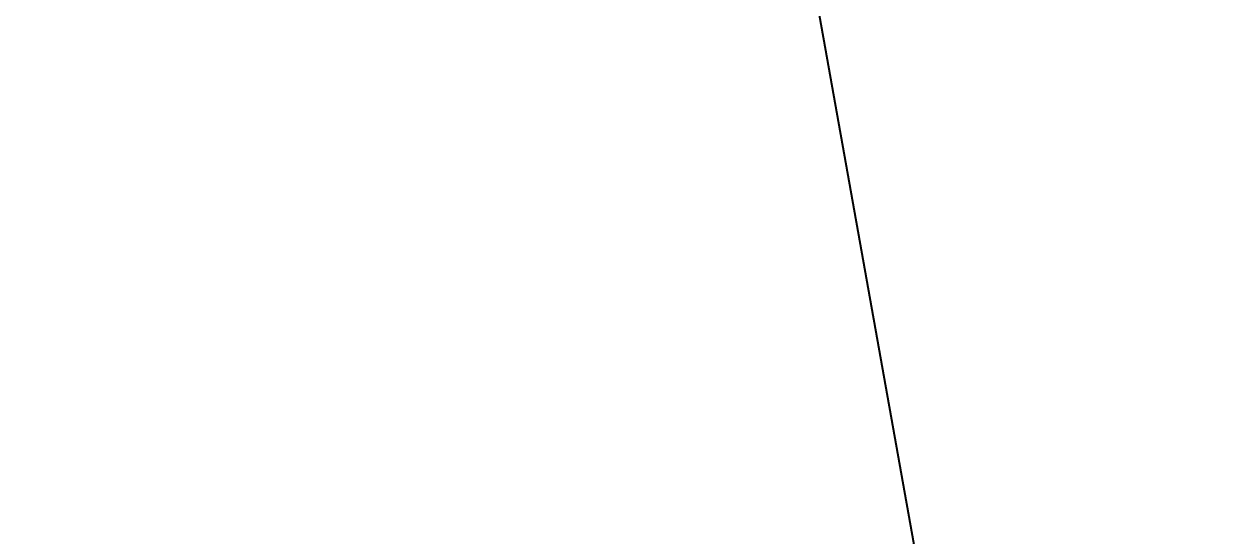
# Model space of a CAD drawing. Header units: inches. Extents: x 198356 to 209798, y -190593 to -183267.
# Drawn here: x 201207.1 to 201294.1, y -183922.8 to -183885.8 of the extents above; entities that cross this region are included whole.
import ezdxf

# ---------------------------------------------------------------- set-up
doc = ezdxf.new("R2010")
doc.units = ezdxf.units.IN
doc.header["$LTSCALE"] = 13
doc.layers.add('2细实线', color=3, linetype='Continuous', lineweight=20)
doc.layers.add('7标注层', color=4, linetype='Continuous')
doc.styles.get("Standard").update_dxf_attribs({"font": 'gbenor.shx', "bigfont": 'gbcbig.shx'})
doc.dimstyles.new('英寸 1-10', dxfattribs={"dimscale": 14, "dimtxt": 3.5, "dimasz": 2, "dimexe": 1.5, "dimexo": 0.5, "dimgap": 0.5, "dimtad": 1, "dimtoh": 1, "dimdec": 0, "dimdsep": 46, "dimtxsty": 'Standard', "dimcen": 2.5, "dimclrd": 3, "dimclre": 3, "dimclrt": 3, "dimadec": 0, "dimazin": 2, "dimtfac": 1, "dimtdec": 0, "dimtmove": 0, "dimatfit": 2, "dimfxl": 1, "dimarcsym": 0})

# ---------------------------------------------------------------- blocks, each defined once
blk = doc.blocks.new('*D101')
at = {"layer": '2细实线', "color": 3, "linetype": 'ByBlock', "lineweight": -2}
for p, q in [((204482.464, -183812.807), (204702.343, -183812.807)), ((204681.343, -183854.807), (204681.343, -185990.802)), ((204332.464, -186032.802), (204702.343, -186032.802)), ((201100.829, -188826.91), (201100.829, -188994.785)), ((199830.829, -188846.487), (199830.829, -188994.785)), ((201072.829, -188973.785), (199858.829, -188973.785))]:
    blk.add_line(p, q, dxfattribs=at)
at = {"layer": '2细实线', "color": 3, "linetype": 'ByBlock'}
for points in [[(204674.343, -183854.807), (204688.343, -183854.807), (204681.343, -183812.807)], [(204674.343, -185990.802), (204688.343, -185990.802), (204681.343, -186032.802)], [(199858.829, -188969.118), (199858.829, -188978.452), (199830.829, -188973.785)], [(201072.829, -188969.118), (201072.829, -188978.452), (201100.829, -188973.785)]]:
    blk.add_solid(points, dxfattribs=at)
at = {"layer": 'Defpoints', "color": 0, "linetype": 'ByBlock'}
for p in [(204475.464, -183812.807), (204325.464, -186032.802), (204681.343, -186032.802), (201100.829, -188819.91), (199830.829, -188839.487), (199830.829, -188973.785)]:
    blk.add_point(p, dxfattribs=at)
at = {"layer": '2细实线', "color": 3, "linetype": 'ByBlock', "insert": (204636.061, -185152.306), "char_height": 73.5, "attachment_point": 5, "rotation": 90}
blk.add_mtext('2220 [87]', dxfattribs=at)
at = {"layer": '2细实线', "color": 3, "linetype": 'ByBlock', "insert": (200465.829, -188941.264), "char_height": 49, "attachment_point": 5}
blk.add_mtext('1270 [50]', dxfattribs=at)

msp = doc.modelspace()

# ---------------------------------------------------------------- linework, layer by layer
at = {"layer": '7标注层', "color": 3, "linetype": 'ByBlock'}
msp.add_lwpolyline([(201244.568, -183773.686), (201315.952, -184173.269)], dxfattribs=at)

# ---------------------------------------------------------------- dimensions: what is measured, and where the dimension line sits
at = {"layer": '2细实线', "linetype": 'ByBlock'}
dim = msp.add_linear_dim(base=(204681.343, -186032.802), p1=(204475.464, -183812.807), p2=(204325.464, -186032.802), angle=90, dimstyle='英寸 1-10', override={"dimtxt": 5.25, "dimasz": 3}, dxfattribs=at)
dim.commit()
dim.dimension.update_dxf_attribs({"geometry": '*D101', "text_midpoint": (204681.343, -185152.306), "dimtype": 160})
dim = msp.add_linear_dim(base=(199830.829, -188973.785), p1=(201100.829, -188819.91), p2=(199830.829, -188839.487), dimstyle='英寸 1-10', dxfattribs=at)
dim.commit()
dim.dimension.update_dxf_attribs({"geometry": '*D101', "text_midpoint": (200465.829, -188941.264)})

doc.saveas('drawing.dxf')
